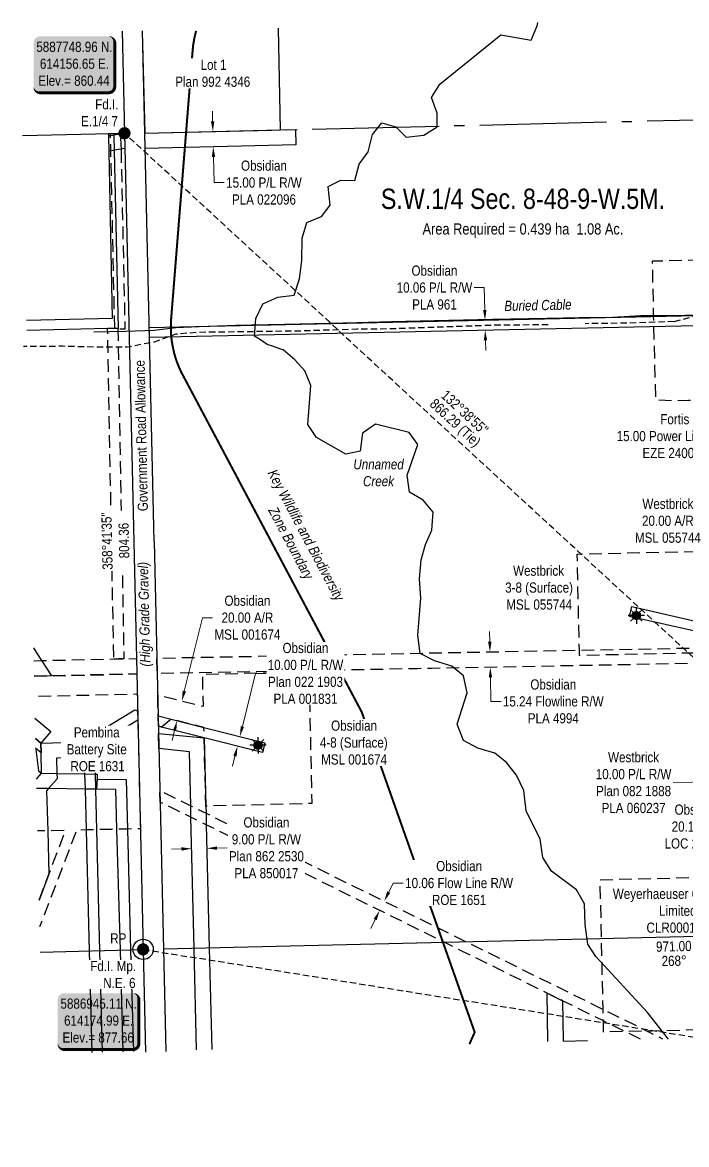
# Model space of a CAD drawing. Extents: x 613982 to 617633, y 5885839 to 5887889.
# Drawn here: x 614056 to 614711, y 5886753 to 5887858 of the extents above; entities that cross this region are included whole.
import ezdxf
from ezdxf.enums import TextEntityAlignment as Align

# ---------------------------------------------------------------- set-up
doc = ezdxf.new("R2010")
doc.units = 0
doc.header["$LTSCALE"] = 5
doc.header["$PDSIZE"] = 0.5
for name, pattern in [('DASHDOT2', [12.7, 6.35, -3.175, 0, -3.175]), ('foc-ACCESSROAD', [3.75, 2.5, -1.25]), ('foc-FLOWLINE', [3.75, 2.5, -1.25]), ('foc-QUARTERLINE', [33, 25, -3, 2, -3]), ('foc-TIELINE', [1.875, 1.25, -0.625]), ('UG_PIPE', [1.875, 1.25, -0.625])]:
    doc.linetypes.add(name, pattern=pattern)
doc.layers.get('Defpoints').update_dxf_attribs({"color": 9})
for name, color, linetype in [('35', 37, 'Continuous'), ('AS-CABLE', 224, 'foc-CABLE'), ('AS-PIPE-UG', 44, 'UG_PIPE'), ('AS-WILDLIFE', 131, 'DASHDOT2'), ('C-FLOWLINE', 13, 'foc-FLOWLINE'), ('C-RW', 13, 'Continuous'), ('C-SYMBOL', 7, 'Continuous'), ('C-WS', 13, 'foc-ACCESSROAD'), ('C-WS-S', 8, 'Continuous'), ('DETAIL-T', 7, 'Continuous'), ('F-EZE', 190, 'foc-FLOWLINE'), ('F-RW', 190, 'Continuous'), ('F-WS', 190, 'foc-ACCESSROAD'), ('F-WS-S', 8, 'Continuous'), ('L-AREAREQUIRED', 7, 'Continuous'), ('L-BD', 7, 'Continuous'), ('L-MON', 1, 'Continuous'), ('L-MON-T', 1, 'Continuous'), ('L-QSEC', 8, 'foc-QUARTERLINE'), ('L-ROAD-T', 7, 'Continuous'), ('L-SEC', 7, 'Continuous'), ('L-TIE', 7, 'foc-TIELINE'), ('L-TITLEDB', 4, 'Continuous'), ('L-TITLEDB-T', 4, 'Continuous'), ('T-CREEK', 160, 'Continuous'), ('T-WATER-T', 170, 'Continuous')]:
    doc.layers.add(name, color=color, linetype=linetype)
for name, color, linetype, lineweight in [('C-AR-T', 13, 'Continuous', 9), ('C-FLOWLINE-T', 13, 'Continuous', 9), ('C-RW-T', 13, 'Continuous', 9), ('C-WS-T', 13, 'Continuous', 9), ('F-AR-T', 190, 'Continuous', 9), ('F-EZE-T', 190, 'Continuous', 9), ('F-RW-T', 190, 'Continuous', 9), ('F-WS-T', 190, 'Continuous', 9), ('T-TEXT', 48, 'Continuous', 18)]:
    doc.layers.add(name, color=color, linetype=linetype, lineweight=lineweight)
doc.styles.add('100L', font='ARIALN.TTF', dxfattribs={"height": 11})
doc.styles.add('175L', font='ARIALN.TTF', dxfattribs={"height": 20})
doc.styles.add('240', font='ARIALN.TTF', dxfattribs={"height": 30})
doc.styles.add('80', font='ARIALN.TTF', dxfattribs={"height": 10})
doc.styles.add('80CG', font='ARIALN.TTF', dxfattribs={"height": 10})
doc.styles.add('80L', font='ARIALN.TTF', dxfattribs={"height": 10})
doc.styles.add('80LS', font='ARIALNI.TTF', dxfattribs={"height": 10})
doc.styles.add('foc-LtypeFont', font='ARIALN.TTF', dxfattribs={"height": 7.35})
doc.linetypes.add('foc-CABLE', pattern='A,2,-1,["C",foc-LtypeFont,S=0.2,R=0,X=-0.625,Y=-0.75],-1.24,8', length=12.24)
doc.linetypes.add('foc-TOPO-flowdirection-NOLINE', pattern='A,0,[">",foc-LtypeFont,S=0.3,R=0,X=0,Y=-0.945],-20,[">",foc-LtypeFont,S=0.3,R=0,X=0,Y=-0.945],0', length=20)
doc.dimstyles.new('Compass 5 000', dxfattribs={"dimscale": 5, "dimtxt": 9, "dimasz": 2, "dimexe": 0.2, "dimexo": 0.0625, "dimgap": 0.5, "dimtad": 0, "dimtih": 1, "dimtoh": 1, "dimzin": 0, "dimdsep": 46, "dimtxsty": '80CG', "dimcen": 0.1, "dimse1": 1, "dimse2": 1, "dimclrd": 256, "dimclrt": 256, "dimaunit": 1, "dimadec": 4, "dimazin": 0, "dimtfac": 0.06, "dimtofl": 0, "dimtmove": 0, "dimatfit": 1, "dimfxl": 0.2, "dimtolj": 1, "dimtzin": 0, "dimlwd": -1, "dimarcsym": 0})

# ---------------------------------------------------------------- blocks, each defined once
blk = doc.blocks.new('*D28')
at = {"layer": 'C-AR-T', "transparency": 16777216}
for p, q in [((614215.6, 5887199.5), (614233.5, 5887271.8)), ((614233.5, 5887271.8), (614243.5, 5887271.8)), ((614206, 5887160.6), (614203.6, 5887150.9))]:
    blk.add_line(p, q, dxfattribs=at)
for points in [[(614214, 5887199.9), (614217.3, 5887199.1), (614213.2, 5887189.8)], [(614204.4, 5887161), (614207.7, 5887160.2), (614208.4, 5887170.3)]]:
    blk.add_solid(points, dxfattribs=at)
at = {"layer": 'Defpoints', "color": 0, "transparency": 16777216}
for p in [(614213.2, 5887189.8), (614222.6, 5887187.5), (614217.8, 5887168)]:
    blk.add_point(p, dxfattribs=at)
at = {"layer": 'C-AR-T', "transparency": 16777216, "insert": (614277.8, 5887271.8), "char_height": 10, "attachment_point": 5, "style": '80CG'}
blk.add_mtext('\\A1;Obsidian\\P20.00 A/R\\PMSL 001674', dxfattribs=at)
blk = doc.blocks.new('*D31')
at = {"layer": 'C-AR-T', "transparency": 16777216}
for p, q in [((614765.6, 5887066.2), (614755.6, 5887066)), ((614805.8, 5887067.2), (614815.8, 5887067.4))]:
    blk.add_line(p, q, dxfattribs=at)
for points in [[(614765.6, 5887067.9), (614765.7, 5887064.6), (614775.6, 5887066.5)], [(614805.7, 5887068.8), (614805.8, 5887065.5), (614795.8, 5887066.9)]]:
    blk.add_solid(points, dxfattribs=at)
at = {"layer": 'Defpoints', "color": 0, "transparency": 16777216}
for p in [(614774.7, 5887105.6), (614794.9, 5887106), (614775.6, 5887066.5)]:
    blk.add_point(p, dxfattribs=at)
at = {"layer": 'C-AR-T', "transparency": 16777216, "insert": (614721.3, 5887066), "char_height": 10, "attachment_point": 5, "style": '80CG'}
blk.add_mtext('\\A1;Obsidian\\P20.12 A/R\\PLOC 231353', dxfattribs=at)
blk = doc.blocks.new('*D35')
at = {"layer": 'C-FLOWLINE-T', "transparency": 16777216}
for p, q in [((614417, 5887001.5), (614421.4, 5887010.4)), ((614421.4, 5887010.4), (614431.4, 5887010.4)), ((614403.7, 5886974.5), (614399.3, 5886965.5))]:
    blk.add_line(p, q, dxfattribs=at)
for points in [[(614415.5, 5887002.2), (614418.5, 5887000.7), (614412.6, 5886992.5)], [(614402.2, 5886975.2), (614405.2, 5886973.8), (614408.1, 5886983.5)]]:
    blk.add_solid(points, dxfattribs=at)
at = {"layer": 'Defpoints', "color": 0, "transparency": 16777216}
for p in [(614402.8, 5886986.1), (614407.2, 5886995.1), (614412.6, 5886992.5)]:
    blk.add_point(p, dxfattribs=at)
at = {"layer": 'C-FLOWLINE-T', "transparency": 16777216, "insert": (614486.4, 5887010.4), "char_height": 10, "attachment_point": 5, "style": '80CG', "bg_fill": 3, "box_fill_scale": 1.1, "bg_fill_color": 256, "bg_fill_true_color": 13158600, "bg_fill_transparency": 0}
blk.add_mtext('\\A1;Obsidian\\P10.06 Flow Line R/W\\PROE 1651', dxfattribs=at)
blk = doc.blocks.new('*D40')
at = {"layer": 'C-RW-T', "transparency": 16777216}
for p, q in [((614516.6, 5887248.1), (614516.4, 5887258.1)), ((614517.3, 5887212.9), (614517.7, 5887189.3)), ((614517.7, 5887189.3), (614527.7, 5887189.3))]:
    blk.add_line(p, q, dxfattribs=at)
for points in [[(614518.3, 5887248.2), (614514.9, 5887248.1), (614516.8, 5887238.1)], [(614518.9, 5887212.9), (614515.6, 5887212.9), (614517.1, 5887222.9)]]:
    blk.add_solid(points, dxfattribs=at)
at = {"layer": 'Defpoints', "color": 0, "transparency": 16777216}
for p in [(614507.5, 5887238), (614507.8, 5887222.7), (614517.1, 5887222.9)]:
    blk.add_point(p, dxfattribs=at)
at = {"layer": 'C-RW-T', "transparency": 16777216, "insert": (614579.2, 5887189.3), "char_height": 10, "attachment_point": 5, "style": '80CG'}
blk.add_mtext('\\A1;Obsidian\\P15.24 Flowline R/W\\PPLA 4994', dxfattribs=at)
blk = doc.blocks.new('*D42')
at = {"layer": 'C-RW-T', "transparency": 16777216}
for p, q in [((614272.8, 5887164.5), (614285.9, 5887216.9)), ((614285.9, 5887216.9), (614295.9, 5887216.9)), ((614265.5, 5887135.5), (614263.1, 5887125.7))]:
    blk.add_line(p, q, dxfattribs=at)
for points in [[(614271.2, 5887164.9), (614274.4, 5887164.1), (614270.4, 5887154.8)], [(614263.9, 5887135.9), (614267.2, 5887135), (614268, 5887145.2)]]:
    blk.add_solid(points, dxfattribs=at)
at = {"layer": 'Defpoints', "color": 0, "transparency": 16777216}
for p in [(614271.7, 5887154.5), (614268, 5887145.2), (614269.3, 5887144.8)]:
    blk.add_point(p, dxfattribs=at)
at = {"layer": 'C-RW-T', "transparency": 16777216, "insert": (614335, 5887216.9), "char_height": 10, "attachment_point": 5, "style": '80CG', "bg_fill": 3, "box_fill_scale": 1.1, "bg_fill_color": 256, "bg_fill_true_color": 13158600, "bg_fill_transparency": 0}
blk.add_mtext('\\A1;Obsidian\\P10.00 P/L R/W\\PPlan 022 1903\\PPLA 001831', dxfattribs=at)
blk = doc.blocks.new('*D43')
at = {"layer": 'C-RW-T', "transparency": 16777216}
for p, q in [((614243.5, 5887760.7), (614243.3, 5887770.7)), ((614244.4, 5887725.7), (614245, 5887700.3)), ((614245, 5887700.3), (614255, 5887700.3))]:
    blk.add_line(p, q, dxfattribs=at)
for points in [[(614245.2, 5887760.7), (614241.8, 5887760.6), (614243.8, 5887750.7)], [(614246, 5887725.7), (614242.7, 5887725.7), (614244.1, 5887735.7)]]:
    blk.add_solid(points, dxfattribs=at)
at = {"layer": 'Defpoints', "color": 0, "transparency": 16777216}
for p in [(614211.5, 5887749.9), (614211.8, 5887734.9), (614244.1, 5887735.7)]:
    blk.add_point(p, dxfattribs=at)
at = {"layer": 'C-RW-T', "transparency": 16777216, "insert": (614294.1, 5887700.3), "char_height": 10, "attachment_point": 5, "style": '80CG'}
blk.add_mtext('\\A1;Obsidian\\P15.00 P/L R/W\\PPLA 022096', dxfattribs=at)
blk = doc.blocks.new('*D48')
at = {"layer": 'C-RW-T', "transparency": 16777216}
for p, q in [((614212.9, 5887044), (614202.9, 5887043.8)), ((614247.8, 5887044.9), (614257.8, 5887045.1))]:
    blk.add_line(p, q, dxfattribs=at)
for points in [[(614212.8, 5887045.7), (614212.9, 5887042.3), (614222.8, 5887044.3)], [(614247.8, 5887046.5), (614247.8, 5887043.2), (614237.8, 5887044.6)]]:
    blk.add_solid(points, dxfattribs=at)
at = {"layer": 'Defpoints', "color": 0, "transparency": 16777216}
for p in [(614237.8, 5887044.6), (614223.9, 5887000.2), (614238.9, 5887000.6)]:
    blk.add_point(p, dxfattribs=at)
at = {"layer": 'C-RW-T', "transparency": 16777216, "insert": (614296.5, 5887045.1), "char_height": 10, "attachment_point": 5, "style": '80CG', "bg_fill": 3, "box_fill_scale": 1.1, "bg_fill_color": 256, "bg_fill_true_color": 13158600, "bg_fill_transparency": 0}
blk.add_mtext('\\A1;Obsidian\\P9.00 P/L R/W\\PPlan 862 2530\\PPLA 850017', dxfattribs=at)
blk = doc.blocks.new('*D52')
at = {"layer": 'Defpoints', "color": 0, "transparency": 16777216}
for p in [(614740.7, 5887257.5), (614739.3, 5887237.5), (614741.2, 5887237.5)]:
    blk.add_point(p, dxfattribs=at)
at = {"layer": 'F-AR-T', "transparency": 16777216}
for p, q in [((614726.3, 5887367.2), (614736.3, 5887367.2)), ((614736.3, 5887367.2), (614738.4, 5887277.5)), ((614738.6, 5887267.5), (614738.4, 5887277.5)), ((614739.5, 5887227.5), (614739.7, 5887217.5))]:
    blk.add_line(p, q, dxfattribs=at)
for points in [[(614740.2, 5887267.5), (614736.9, 5887267.4), (614738.8, 5887257.5)], [(614741.1, 5887227.5), (614737.8, 5887227.4), (614739.3, 5887237.5)]]:
    blk.add_solid(points, dxfattribs=at)
at = {"layer": 'F-AR-T', "transparency": 16777216, "insert": (614692.1, 5887367.2), "char_height": 10, "attachment_point": 5, "style": '80CG'}
blk.add_mtext('\\A1;Westbrick\\P20.00 A/R\\PMSL 055744', dxfattribs=at)
blk = doc.blocks.new('*D54')
at = {"layer": 'Defpoints', "color": 0, "transparency": 16777216}
for p in [(614793.1, 5887451.8), (614781.1, 5887360.4), (614796.1, 5887360.9)]:
    blk.add_point(p, dxfattribs=at)
at = {"layer": 'F-EZE-T', "transparency": 16777216}
for p, q in [((614768.1, 5887451), (614758.1, 5887450.6)), ((614803.1, 5887452.1), (614813, 5887452.5))]:
    blk.add_line(p, q, dxfattribs=at)
for points in [[(614768, 5887452.6), (614768.1, 5887449.3), (614778.1, 5887451.3)], [(614803, 5887453.8), (614803.1, 5887450.5), (614793.1, 5887451.8)]]:
    blk.add_solid(points, dxfattribs=at)
at = {"layer": 'F-EZE-T', "transparency": 16777216, "insert": (614698.9, 5887450.6), "char_height": 10, "attachment_point": 5, "style": '80CG', "bg_fill": 3, "box_fill_scale": 1.1, "bg_fill_color": 256, "bg_fill_true_color": 13158600, "bg_fill_transparency": 0}
blk.add_mtext('\\A1;Fortis\\P15.00 Power Line R/W\\PEZE 240057', dxfattribs=at)
blk = doc.blocks.new('*D60')
at = {"layer": 'Defpoints', "color": 0, "transparency": 16777216}
for p in [(614763.7, 5887140), (614773.6, 5887140.3), (614764.4, 5887110.8)]:
    blk.add_point(p, dxfattribs=at)
at = {"layer": 'F-RW-T', "transparency": 16777216}
for p, q in [((614754.4, 5887110.6), (614697.4, 5887109.3)), ((614784.3, 5887111.2), (614794.3, 5887111.5))]:
    blk.add_line(p, q, dxfattribs=at)
for points in [[(614754.3, 5887112.2), (614754.4, 5887108.9), (614764.4, 5887110.8)], [(614784.3, 5887112.9), (614784.4, 5887109.6), (614774.3, 5887111)]]:
    blk.add_solid(points, dxfattribs=at)
at = {"layer": 'F-RW-T', "transparency": 16777216, "insert": (614658.3, 5887109.3), "char_height": 10, "attachment_point": 5, "style": '80CG', "bg_fill": 3, "box_fill_scale": 1.1, "bg_fill_color": 256, "bg_fill_true_color": 13158600, "bg_fill_transparency": 0}
blk.add_mtext('\\A1;Westbrick\\P10.00 P/L R/W\\PPlan 082 1888\\PPLA 060237', dxfattribs=at)
blk = doc.blocks.new('GAS')
h = blk.add_hatch(color=255)
h.dxf.hatch_style = 1
edge = h.paths.add_edge_path()
edge.add_arc((0, 0), 0.9, 0, 360)
for p, q in [((-0.81, 0), (-1.62, 0)), ((-0.57, 0.57), (-1.14, 1.14)), ((0, 0.81), (0, 1.62)), ((0.57, 0.57), (1.14, 1.14)), ((1.62, 0), (0.81, 0)), ((-0.57, -0.57), (-1.14, -1.14)), ((0, -0.81), (0, -1.62)), ((1.14, -1.14), (0.57, -0.57))]:
    blk.add_line(p, q)
blk.add_circle((0, 0), 0.8)
blk = doc.blocks.new('*U67')
h = blk.add_hatch(color=254)
edge = h.paths.add_edge_path()
edge.add_line((-34, -28.5), (34, -28.5))
edge.add_arc((34, -22.5), 6, 270, 360)
edge.add_line((40, -22.5), (40, 21))
edge.add_arc((34, 21), 6, 0, 90)
edge.add_line((34, 27), (-34, 27))
edge.add_arc((-34, 21), 6, 90, 180)
edge.add_line((-40, 21), (-40, -22.5))
edge.add_arc((-34, -22.5), 6, 180, 270)
at = {"color": 1, "flags": 128}
blk.add_lwpolyline([(-34, -28.5, 3, 3, 0), (34, -28.5, 3, 3, 0.414214), (40, -22.5, 3, 3, 0), (40, 21, 3, 0, 0.414214), (34, 27, 0, 0, 0), (-34, 27, 0, 0, 0.414214), (-40, 21, 0, 0, 0), (-40, -22.5, 0, 3, 0.414214)], format="xyseb", close=True, dxfattribs=at)
blk.add_lwpolyline([(-32.9, 18.8, 0, 10, 0), (0, 0, 5, 5, 0)], format="xyseb", dxfattribs=at)
at = {"color": 1, "style": '80'}
blk.add_attdef('ENTER_TEXT_001', (-36, -5), '', height=10, dxfattribs=at)
blk = doc.blocks.new('RP')
at = {"layer": '35', "color": 3}
blk.add_circle((0, 0), 10, dxfattribs=at)
at = {"layer": '35', "color": 3, "style": '80'}
blk.add_attdef('RP_001', (-32.4, 5.8), '', height=10, dxfattribs=at)
blk = doc.blocks.new('*D77')
at = {"layer": 'C-RW-T', "transparency": 16777216}
for p, q in [((614511.2, 5887596.9), (614501.2, 5887596.9)), ((614511.7, 5887574.9), (614511.2, 5887596.9)), ((614512.4, 5887544.9), (614512.6, 5887534.9))]:
    blk.add_line(p, q, dxfattribs=at)
for points in [[(614513.4, 5887574.9), (614510, 5887574.9), (614511.9, 5887564.9)], [(614514, 5887544.9), (614510.7, 5887544.8), (614512.1, 5887554.9)]]:
    blk.add_solid(points, dxfattribs=at)
at = {"layer": 'Defpoints', "color": 0, "transparency": 16777216}
for p in [(614511.9, 5887564.9), (614635.1, 5887567.6), (614635.3, 5887557.5)]:
    blk.add_point(p, dxfattribs=at)
at = {"layer": 'C-RW-T', "transparency": 16777216, "insert": (614462.1, 5887596.9), "char_height": 10, "attachment_point": 5, "style": '80CG'}
blk.add_mtext('\\A1;Obsidian\\P10.06 P/L R/W\\PPLA 961', dxfattribs=at)
blk = doc.blocks.new('fdia')
at = {"color": 255, "const_width": 1}
blk.add_lwpolyline([(-0.5, 0, 1), (0.5, 0, 1)], format="xyb", close=True, dxfattribs=at)
blk = doc.blocks.new('Fdiaa')
blk.add_blockref('fdia', (0, 0))
blk = doc.blocks.new('fdib')
at = {"color": 1, "const_width": 1.6}
blk.add_lwpolyline([(-0.4, 0, 1), (0.4, 0, 1)], format="xyb", close=True, dxfattribs=at)
at = {"color": 1}
blk.add_circle((0, 0), 0.8, dxfattribs=at)
blk = doc.blocks.new('Fdibb')
blk.add_blockref('fdib', (0, 0))
blk = doc.blocks.new('fdicc')
for name in ['Fdibb', 'Fdiaa']:
    blk.add_blockref(name, (0, 0))
blk = doc.blocks.new('FDI')
blk.add_blockref('fdicc', (0, 0))

msp = doc.modelspace()

# ---------------------------------------------------------------- linework, layer by layer
at = {"layer": 'AS-CABLE', "flags": 128}
msp.add_lwpolyline([(614126.467, 5887553.234), (614157.972, 5887554.115), (614185.852, 5887554.944), (614207.35, 5887557.529), (614230.159, 5887558.588), (614266.284, 5887560.001), (614329.857, 5887561.276), (614385.549, 5887562.506), (614419.741, 5887563.376), (614476.151, 5887564.784), (614519.135, 5887565.791), (614572.923, 5887566.905), (614604.663, 5887567.558), (614637.711, 5887567.922), (614665.551, 5887569.352), (614697.018, 5887569.595), (614722.08, 5887570.135), (614730.235, 5887574.458), (614744.963, 5887573.792), (614759.919, 5887570.229), (614769.264, 5887568.492), (614776.676, 5887565.919), (614780.802, 5887564.388), (614783.788, 5887563.179), (614784.529, 5887561.699)], dxfattribs=at)
at = {"layer": 'AS-PIPE-UG', "flags": 128}
for points in [[(614574.206, 5887560.364), (614519.612, 5887559.731), (614477.724, 5887558.243), (614420.051, 5887556.262), (614385.658, 5887555.868), (614331.218, 5887554.167), (614266.784, 5887553.251), (614228.521, 5887552.815), (614207.112, 5887550.958), (614185.827, 5887543.28), (614159.21, 5887538.198), (614130.337, 5887538.218), (614095.475, 5887539.072), (614057.014, 5887539.011)], [(614698.397, 5887563.427), (614679.514, 5887562.817), (614654.716, 5887561.905), (614610.461, 5887561.352)], [(614698.398, 5887563.423), (614717.684, 5887568.65), (614729.734, 5887568.859), (614743.138, 5887569.142), (614757.841, 5887566.996), (614767.28, 5887565.072), (614773.892, 5887563.592), (614776.647, 5887562.637), (614780.64, 5887561.389), (614781.826, 5887561.441), (614782.965, 5887562.134)]]:
    msp.add_lwpolyline(points, dxfattribs=at)
at = {"layer": 'AS-WILDLIFE', "const_width": 2, "flags": 128}
msp.add_lwpolyline([(614496.563, 5886851.745), (614501.75, 5886863.5), (614390.375, 5887179), (614214, 5887511), (614212.625, 5887513.5), (614209.937, 5887519.5), (614207.625, 5887525.5), (614205.687, 5887532), (614204.25, 5887538.5), (614203.125, 5887545), (614202.5, 5887551.5), (614202.312, 5887558), (614202.5, 5887564.5), (614202.625, 5887566), (614223.813, 5887830.5), (614224.313, 5887835.5), (614225.375, 5887842), (614226.875, 5887848.5), (614227.263, 5887849.741)], dxfattribs=at)
at = {"layer": 'C-FLOWLINE', "flags": 128}
for points in [[(614153.244, 5887732.161), (614157.123, 5887556.026), (614147.076, 5887555.804), (614143.212, 5887730.559), (614142.877, 5887745.704), (614142.813, 5887748.628), (614152.651, 5887748.864), (614153.244, 5887732.161)], [(615801.843, 5887262.431), (615802.202, 5887247.187), (615660.815, 5887244.511), (615640.688, 5887244.133), (615630.624, 5887243.942), (615505.039, 5887241.564), (615487.237, 5887241.225), (615477.239, 5887241.038), (615150.161, 5887234.861), (615135.713, 5887234.589), (614994.916, 5887231.94), (614979.832, 5887231.654), (614790.881, 5887228.073), (614770.753, 5887227.693), (614769.988, 5887227.678), (614759.989, 5887227.489), (614459.621, 5887221.815), (614445.43, 5887221.547), (614188.911, 5887216.717), (614188.563, 5887231.961), (614460.302, 5887237.078), (614474.494, 5887237.345), (614604.958, 5887239.808), (614759.609, 5887242.732), (614769.606, 5887242.921), (614770.405, 5887242.936), (614790.533, 5887243.317), (614982.105, 5887246.947), (614994.571, 5887247.184), (614997.321, 5887247.235), (615119.688, 5887249.54), (615134.137, 5887249.812), (615476.504, 5887256.277), (615486.502, 5887256.467), (615504.31, 5887256.804), (615630.283, 5887259.189), (615640.347, 5887259.38), (615660.474, 5887259.76), (615665.692, 5887259.86), (615801.843, 5887262.431)]]:
    msp.add_lwpolyline(points, close=True, dxfattribs=at)
msp.add_lwpolyline([(614067.21, 5887229.415), (614074.961, 5887229.581), (614146.066, 5887231.105), (614156.069, 5887231.32), (614168.454, 5887231.602), (614168.802, 5887216.343), (614084.738, 5887214.534), (614067.548, 5887214.164)], dxfattribs=at)
at = {"layer": 'C-RW', "flags": 128}
for points in [[(614060.072, 5887564.879), (614144.984, 5887566.721), (614141.427, 5887730.703), (614141.099, 5887745.849), (614141.033, 5887748.589), (614146.22, 5887748.702), (614146.264, 5887746.672), (614146.593, 5887731.526), (614150.383, 5887556.77), (614140.38, 5887556.554), (614060.296, 5887554.816)], [(614720.599, 5887559.373), (614181.36, 5887547.678), (614181.13, 5887557.741), (614720.381, 5887569.437)], [(614066.931, 5887241.942), (614070.712, 5887236.123), (614074.961, 5887229.581), (614084.738, 5887214.534), (614067.548, 5887214.164)], [(614068.466, 5887172.795), (614084.041, 5887159.629), (614074.301, 5887148.127), (614068.912, 5887152.713)], [(614068.912, 5887152.713), (614074.301, 5887148.127), (614074.482, 5887138.815), (614069.12, 5887143.369)], [(614227.744, 5886846.012), (614225.238, 5886945.914), (614222.16, 5887075.239), (614221.889, 5887086.596), (614220.621, 5887139.782), (614190.597, 5887142.813), (614190.253, 5887157.88), (614235.174, 5887153.377), (614236.814, 5887086.213), (614236.988, 5887079.144), (614237.265, 5887067.783), (614240.229, 5886946.275), (614242.736, 5886846.373)], [(614069.147, 5887142.121), (614071.899, 5887121.113), (614074.876, 5887118.495), (614089.984, 5887118.296), (614117.738, 5887117.985), (614127.841, 5887117.828), (614129.578, 5887117.792), (614129.58, 5887112.804), (614129.145, 5887102.783), (614128.11, 5887102.867), (614118.155, 5887102.988), (614081.673, 5887103.445), (614070.003, 5887103.573)], [(614069.802, 5887112.641), (614074.876, 5887118.495), (614074.482, 5887138.815), (614074.301, 5887148.127), (614108.976, 5887149.061), (614109.064, 5887145.3), (614109.213, 5887138.94), (614109.328, 5887134.046), (614103.767, 5887133.895), (614100.525, 5887133.808), (614089.61, 5887133.515), (614089.984, 5887118.296), (614090.226, 5887113.013), (614081.673, 5887103.445), (614079.815, 5887101.367), (614080.983, 5887061.939), (614082.246, 5887019.323), (614072.442, 5886993.705)], [(614155.443, 5886844.269), (614152.61, 5886944.165), (614149.261, 5887063.402), (614148.162, 5887102.522), (614129.145, 5887102.783), (614129.58, 5887112.804), (614158.259, 5887112.487), (614159.543, 5887063.622), (614162.675, 5886944.407), (614165.506, 5886844.512)], [(614573.974, 5886854.358), (614573.183, 5886901.996), (614588.343, 5886894.512), (614588.882, 5886854.753), (614612.96, 5886855.298)]]:
    msp.add_lwpolyline(points, dxfattribs=at)
for points in [[(614146.945, 5887732.218), (614141.413, 5887731.338), (614141.084, 5887746.476), (614146.616, 5887747.363), (614156.65, 5887748.96), (614156.977, 5887733.816), (614146.945, 5887732.218)], [(614177.108, 5887734.063), (614176.765, 5887749.067), (614310.124, 5887752.302), (614325.256, 5887752.669), (614325.6, 5887737.67), (614177.108, 5887734.063)], [(614112.385, 5887128.946), (614108.32, 5887120.028), (614099.271, 5887124.219), (614101.332, 5887128.655), (614103.767, 5887133.895), (614106.071, 5887138.858), (614109.064, 5887145.3), (614109.457, 5887146.147), (614166.922, 5887180.891), (614169.628, 5887180.147), (614169.843, 5887170.734), (614117.129, 5887139.146), (614112.385, 5887128.946)], [(614295.108, 5887148.64), (614292.69, 5887138.949), (614235.174, 5887153.377), (614193.097, 5887163.947), (614190.093, 5887164.919), (614189.861, 5887175.063), (614202.628, 5887171.755), (614234.92, 5887163.749), (614237.607, 5887163.072), (614295.108, 5887148.64)]]:
    msp.add_lwpolyline(points, close=True, dxfattribs=at)
at = {"layer": 'C-WS', "flags": 128}
for points in [[(614849.316, 5887504.541), (614849.419, 5887499.986), (614785.917, 5887498.531), (614765.809, 5887498.07), (614766.038, 5887488.076), (614712.271, 5887485.667), (614698.048, 5887485.366), (614680.161, 5887486.102), (614678.296, 5887558.454), (614678.085, 5887568.517), (614677.874, 5887578.581), (614677.041, 5887623.119), (614719.497, 5887624.103), (614846.542, 5887626.98), (614846.672, 5887611.43), (614847.789, 5887559.958), (614848.222, 5887539.962), (614848.618, 5887521.692), (614849.316, 5887504.541)], [(614339.02, 5887191.714), (614341.199, 5887088.736), (614236.814, 5887086.213), (614235.174, 5887153.377), (614234.92, 5887163.749), (614202.628, 5887171.755), (614193.097, 5887163.947), (614190.17, 5887161.55), (614190.093, 5887164.919), (614189.861, 5887175.063), (614189.391, 5887195.699), (614234.413, 5887184.556), (614233.643, 5887216.093), (614321.38, 5887218.214), (614339.02, 5887191.714)]]:
    msp.add_lwpolyline(points, close=True, dxfattribs=at)
for points in [[(614067.548, 5887214.164), (614084.738, 5887214.534), (614168.802, 5887216.343), (614169.258, 5887196.337), (614067.993, 5887194.134)], [(614067.548, 5887214.164), (614084.738, 5887214.534), (614168.802, 5887216.343), (614169.258, 5887196.337), (614169.628, 5887180.147), (614169.842, 5887170.734), (614172.279, 5887063.913), (614159.543, 5887063.622), (614149.261, 5887063.402), (614129.114, 5887062.97), (614119.138, 5887062.756), (614109.491, 5887062.55), (614073.03, 5886967.229)], [(614665.252, 5886856.558), (614663.121, 5886857.605), (614649.928, 5886864.114), (614628.502, 5886874.689), (614588.343, 5886894.512), (614573.183, 5886901.996), (614472.161, 5886951.862), (614237.265, 5887067.783), (614222.16, 5887075.239), (614191.797, 5887090.203), (614191.538, 5887101.553), (614221.889, 5887086.596), (614236.988, 5887079.144), (614493.847, 5886952.385), (614628.247, 5886886.042), (614671.68, 5886864.603), (614686.923, 5886857.08)], [(614072.442, 5886993.705), (614082.246, 5887019.323), (614098.628, 5887062.317), (614080.983, 5887061.939), (614070.932, 5887061.724)]]:
    msp.add_lwpolyline(points, dxfattribs=at)
at = {"layer": 'F-EZE', "flags": 128}
msp.add_lwpolyline([(614150.067, 5887557.064), (614156.069, 5887231.32), (614146.066, 5887231.105), (614140.064, 5887556.847), (614150.067, 5887557.064)], close=True, dxfattribs=at)
at = {"layer": 'F-RW', "flags": 128}
msp.add_lwpolyline([(614771.82, 5887223.26), (614775.409, 5887064.87), (614795.305, 5887065.546), (614846.036, 5887066.822), (614835.287, 5887063.334), (614834.491, 5887063.076), (614810.552, 5887055.309), (614800.867, 5887041.739), (614796.494, 5887034.971), (614796.525, 5887040.227), (614796.25, 5887045.661), (614765.874, 5887044.497), (614761.01, 5887257.975), (614724.491, 5887257.147), (614654.398, 5887273.098), (614656.635, 5887282.841), (614724.834, 5887267.183), (614770.776, 5887268.187), (614771.82, 5887223.26)], close=True, dxfattribs=at)
msp.add_lwpolyline([(614124.682, 5886843.528), (614122.054, 5886943.43), (614119.138, 5887062.756), (614118.155, 5887102.988), (614117.738, 5887117.985), (614117.355, 5887129.073), (614112.385, 5887128.947), (614101.332, 5887128.655), (614100.653, 5887128.636), (614100.525, 5887133.808), (614100.405, 5887138.708), (614106.071, 5887138.859), (614109.213, 5887138.94), (614117.129, 5887139.146), (614127.128, 5887139.404), (614127.841, 5887117.828), (614128.11, 5887102.871), (614129.114, 5887062.97), (614132.118, 5886943.672), (614134.735, 5886843.77)], dxfattribs=at)
at = {"layer": 'F-WS', "flags": 128}
for points in [[(614770.305, 5887242.29), (614770.404, 5887238.153), (614769.61, 5887238.135), (614768.081, 5887238.102), (614759.613, 5887237.916), (614758.084, 5887237.882), (614724.931, 5887237.152), (614604.96, 5887234.511), (614604.858, 5887239.162), (614602.758, 5887334.487), (614722.73, 5887337.128), (614724.161, 5887272.109), (614724.27, 5887267.151), (614724.53, 5887261.764), (614724.491, 5887257.147), (614757.585, 5887257.877), (614759.114, 5887257.911), (614767.582, 5887258.097), (614769.111, 5887258.131), (614769.927, 5887258.149), (614770.305, 5887242.29)], [(614778.101, 5886959.263), (614780.207, 5886867.044), (614676.408, 5886864.662), (614671.68, 5886864.603), (614649.928, 5886864.114), (614628.75, 5886863.64), (614628.502, 5886874.689), (614628.247, 5886886.042), (614626.683, 5886955.591), (614625.376, 5887013.749), (614776.777, 5887017.207), (614778.101, 5886959.263)]]:
    msp.add_lwpolyline(points, close=True, dxfattribs=at)
at = {"layer": 'L-QSEC'}
for p, q in [((614176.765, 5887749.067), (614982.973, 5887768.53)), ((614056.096, 5887746.573), (614156.65, 5887748.96))]:
    msp.add_line(p, q, dxfattribs=at)
at = {"layer": 'L-SEC'}
for p, q in [((614154.463, 5887849.502), (614156.65, 5887748.96)), ((614176.757, 5887749.419), (614174.57, 5887849.961)), ((614156.65, 5887748.96), (614165.832, 5887346.49)), ((614185.939, 5887346.992), (614176.765, 5887749.067)), ((614165.832, 5887346.49), (614177.299, 5886843.915)), ((614185.939, 5887346.992), (614197.406, 5886844.374)), ((614597.352, 5886955.208), (615000.96, 5886964.857)), ((614195.097, 5886945.591), (614597.352, 5886955.208)), ((614073.584, 5886942.273), (614174.99, 5886945.11))]:
    msp.add_line(p, q, dxfattribs=at)
at = {"layer": 'L-TIE', "flags": 128}
msp.add_lwpolyline([(614174.99, 5886945.11), (615384.529, 5886752.857)], dxfattribs=at)
at = {"layer": 'L-TITLEDB', "flags": 128}
msp.add_lwpolyline([(614174.207, 5887849.299), (614176.765, 5887749.067), (614310.527, 5887752.297), (614308.345, 5887852.562)], dxfattribs=at)
at = {"layer": 'T-CREEK', "linetype": 'foc-TOPO-flowdirection-NOLINE', "flags": 128}
msp.add_lwpolyline([(614692.72, 5886856.556), (614672.178, 5886883.081), (614621.262, 5886938.023), (614613.289, 5886950.293), (614610.543, 5886969.473), (614609.849, 5886990.107), (614601.912, 5887003.803), (614577.525, 5887021.976), (614568.937, 5887035.6), (614566.268, 5887053.654), (614552.344, 5887081.55), (614550, 5887101.448), (614542.986, 5887116.7), (614532.934, 5887129.175), (614521.749, 5887138.306), (614504.697, 5887143.365), (614490.752, 5887150.675), (614484.556, 5887166.77), (614494.256, 5887197.663), (614490.718, 5887214.455), (614479.051, 5887223.998), (614462.291, 5887229.417), (614448.174, 5887236.367), (614445.683, 5887254.424), (614448.824, 5887290.905), (614447.267, 5887309.925), (614448.919, 5887328.639), (614453.12, 5887343.839), (614459.357, 5887357.885), (614460.965, 5887375.65), (614450.862, 5887387.591), (614437.62, 5887395.443), (614435.152, 5887412.134), (614445.872, 5887442.273), (614437.25, 5887454.353), (614404.011, 5887462.354), (614391.337, 5887453.663), (614388.959, 5887435.824), (614374.828, 5887432.806), (614345.846, 5887449.123), (614337.206, 5887462.213), (614340.2, 5887500.413), (614334.504, 5887514.914), (614324.653, 5887525.908), (614312.865, 5887535.626), (614310.662, 5887536.382), (614302.662, 5887539.125), (614297.352, 5887540.947), (614290.594, 5887545.313), (614284.757, 5887549.168), (614286.136, 5887566.455), (614293.136, 5887580.987), (614307.628, 5887587.336), (614323.732, 5887589.439), (614329.047, 5887605.486), (614331.484, 5887623.267), (614331.714, 5887645.52), (614336.386, 5887660.964), (614350.765, 5887666.894), (614359.183, 5887678.244), (614357.343, 5887696.429), (614369.998, 5887702.629), (614383.471, 5887702.374), (614387.951, 5887718.645), (614396.712, 5887730.716), (614400.946, 5887747.573), (614410.129, 5887759.295), (614424.021, 5887755.132), (614434.33, 5887745.153), (614451.565, 5887746.977), (614464.599, 5887755.379), (614464.914, 5887768.793), (614459.204, 5887784.185), (614467.353, 5887797.43), (614527.437, 5887845.76), (614557.484, 5887840.554), (614563.362, 5887854.831), (614564.108, 5887858.077)], dxfattribs=at)
at = {"layer": 'T-CREEK', "flags": 128}
msp.add_lwpolyline([(614692.72, 5886856.556), (614672.178, 5886883.081), (614621.262, 5886938.023), (614613.289, 5886950.293), (614610.543, 5886969.473), (614609.849, 5886990.107), (614601.912, 5887003.803), (614577.525, 5887021.976), (614568.937, 5887035.6), (614566.268, 5887053.654), (614552.344, 5887081.55), (614550, 5887101.448), (614542.986, 5887116.7), (614532.934, 5887129.175), (614521.749, 5887138.306), (614504.697, 5887143.365), (614490.752, 5887150.675), (614484.556, 5887166.77), (614494.256, 5887197.663), (614490.718, 5887214.455), (614479.051, 5887223.998), (614462.291, 5887229.417), (614448.174, 5887236.367), (614445.683, 5887254.424), (614448.824, 5887290.905), (614447.267, 5887309.925), (614448.919, 5887328.639), (614453.12, 5887343.839), (614459.357, 5887357.885), (614460.965, 5887375.65), (614450.862, 5887387.591), (614437.62, 5887395.443), (614435.152, 5887412.134), (614445.872, 5887442.273), (614437.25, 5887454.353), (614404.011, 5887462.354), (614391.337, 5887453.663), (614388.959, 5887435.824), (614374.828, 5887432.806), (614345.846, 5887449.123), (614337.206, 5887462.213), (614340.2, 5887500.413), (614334.504, 5887514.914), (614324.653, 5887525.908), (614312.865, 5887535.626), (614310.662, 5887536.382), (614302.662, 5887539.125), (614297.352, 5887540.947), (614290.594, 5887545.313), (614284.757, 5887549.168), (614286.136, 5887566.455), (614293.136, 5887580.987), (614307.628, 5887587.336), (614323.732, 5887589.439), (614329.047, 5887605.486), (614331.484, 5887623.267), (614331.714, 5887645.52), (614336.386, 5887660.964), (614350.765, 5887666.894), (614359.183, 5887678.244), (614357.343, 5887696.429), (614369.998, 5887702.629), (614383.471, 5887702.374), (614387.951, 5887718.645), (614396.712, 5887730.716), (614400.946, 5887747.573), (614410.129, 5887759.295), (614424.021, 5887755.132), (614434.33, 5887745.153), (614451.565, 5887746.977), (614464.599, 5887755.379), (614464.914, 5887768.793), (614459.204, 5887784.185), (614467.353, 5887797.43), (614527.437, 5887845.76), (614557.484, 5887840.554), (614563.362, 5887854.831), (614564.108, 5887858.077)], dxfattribs=at)

# ---------------------------------------------------------------- block references
at = {"layer": 'F-WS-S', "xscale": 5.000000000000019, "yscale": 5.000000000000019, "zscale": 5.000000000000019}
msp.add_blockref('GAS', (614661.078, 5887273.913), dxfattribs=at)

# ---------------------------------------------------------------- texts
at = {"layer": 'AS-CABLE', "insert": (614530.548, 5887583.835), "char_height": 10.0068, "attachment_point": 1, "rotation": 1.266515, "style": '100L'}
msp.add_mtext_dynamic_manual_height_columns('\\A1;\\pi0.29918;{\\fArial Narrow|b0|i1|c0|p34;Buried Cable}', width=66.07943, gutter_width=55.039, heights=[0], dxfattribs=at)
at = {"layer": 'AS-WILDLIFE', "insert": (614326.883, 5887348.526), "char_height": 10, "attachment_point": 5, "rotation": 297.979473, "style": '240'}
msp.add_mtext_dynamic_manual_height_columns('{\\fArial Narrow|b0|i1|c0|p34;Key Wildlife and Biodiversity Zone Boundary}', width=144.69754, gutter_width=45, heights=[0], dxfattribs=at)
at = {"layer": 'C-SYMBOL', "color": 3, "style": '175L'}
msp.add_text('S.W.1/4 Sec. 8-48-9-W.5M.', height=19.99258, dxfattribs=at).set_placement((614549.297, 5887668.388), align=Align.BOTTOM_CENTER)
at = {"layer": 'F-WS-T', "attachment_point": 1, "style": '175L'}
for s, width, insert, char_height in [('\\pi8.079;Westbrick\\P\\pi0.27841;3-8 (Surface)\\P\\pi1.3524;MSL 055744', 66.22802, (614531.493, 5887323.105), 9.99626), ('\\pi0.12844;Weyerhaeuser Company \\P\\pi45.715;Limited\\P\\pi33.341;CLR000174', 126.703, (614637.705, 5887004.834), 10)]:
    msp.add_mtext_dynamic_manual_height_columns(s, width=width, gutter_width=99.963, heights=[0], dxfattribs=dict(at, insert=insert, char_height=char_height))
at = {"layer": 'L-AREAREQUIRED', "color": 5, "style": '100L'}
msp.add_text('Area Required = 0.439 ha  1.08 Ac.', height=10.99592, dxfattribs=at).set_placement((614549.297, 5887645.897), align=Align.BOTTOM_CENTER)
at = {"layer": 'L-BD', "style": '80L'}
for s, height, rotation, p in [("132°38'55''", 9.99629, 317.3517, (614492.048, 5887473.994)), ('866.29 (Tie)', 9.99629, 317.3517, (614481.89, 5887462.966)), ('971.00', 9.9963, 1.369508, (614697.911, 5886948.113)), ('268°', 9.9963, 1.369508, (614698.252, 5886933.872))]:
    msp.add_text(s, height=height, rotation=rotation, dxfattribs=at).set_placement(p, align=Align.MIDDLE)
at = {"layer": 'T-WATER-T', "insert": (614382.294, 5887427.878), "char_height": 9.99626, "attachment_point": 1, "style": '175L'}
msp.add_mtext_dynamic_manual_height_columns('\\pi-0.093212;{\\fArial Narrow|b0|i1|c0|p34;Unnamed \\P\\pi9.3985;Creek}', width=48.90844, gutter_width=99.963, heights=[0], dxfattribs=at)

# ---------------------------------------------------------------- dimensions: what is measured, and where the dimension line sits
at = {"layer": 'C-AR-T'}
for base, p1, p2, angle, text, picture, middle in [((614213.25, 5887189.794), (614217.781, 5887168.002), (614222.595, 5887187.485), 76.123126, 'Obsidian\\P20.00 A/R\\PMSL 001674', '*D28', (614277.777, 5887271.779)), ((614775.64, 5887066.478), (614794.872, 5887106.018), (614774.746, 5887105.558), 181.310276, 'Obsidian\\P20.12 A/R\\PLOC 231353', '*D31', (614721.345, 5887066.02))]:
    dim = msp.add_linear_dim(base=base, p1=p1, p2=p2, angle=angle, text=text, dimstyle='Compass 5 000', dxfattribs=at)
    dim.commit()
    dim.dimension.update_dxf_attribs({"geometry": picture, "text_midpoint": middle, "dimtype": 161})
at = {"layer": 'C-RW-T'}
for base, p1, p2, angle, text, picture, middle in [((614244.121, 5887735.691), (614211.468, 5887749.895), (614211.838, 5887734.893), 271.415381, 'Obsidian\\P15.00 P/L R/W\\PPLA 022096', '*D43', (614294.081, 5887700.309)), ((614511.916, 5887564.915), (614635.296, 5887557.523), (614635.078, 5887567.587), 91.242462, 'Obsidian\\P10.06 P/L R/W\\PPLA 961', '*D77', (614462.137, 5887596.864)), ((614517.074, 5887222.905), (614507.523, 5887237.97), (614507.818, 5887222.726), 271.106327, 'Obsidian\\P15.24 Flowline R/W\\PPLA 4994', '*D40', (614579.217, 5887189.33))]:
    dim = msp.add_linear_dim(base=base, p1=p1, p2=p2, angle=angle, text=text, dimstyle='Compass 5 000', dxfattribs=at)
    dim.commit()
    dim.dimension.update_dxf_attribs({"geometry": picture, "text_midpoint": middle, "dimtype": 161})
at = {"layer": 'F-AR-T'}
dim = msp.add_linear_dim(base=(614739.256, 5887237.468), p1=(614740.742, 5887257.507), p2=(614741.19, 5887237.511), angle=271.28491, text='Westbrick\\P20.00 A/R\\PMSL 055744', dimstyle='Compass 5 000', override={"dimtmove": 1}, dxfattribs=at)
dim.commit()
dim.dimension.update_dxf_attribs({"geometry": '*D52', "text_midpoint": (614727.854, 5887367.194), "dimtype": 161})

# ---------------------------------------------------------------- next in the draw order: texts
at = {"layer": 'L-MON-T', "linetype": 'Continuous', "char_height": 9.99629, "attachment_point": 1, "style": '80L', "bg_fill": 3, "box_fill_scale": 1.1, "bg_fill_color": 256, "bg_fill_transparency": 0}
for s, insert in [('\\pi23.338;Fd.I.\\P\\pi9.4689;E.1/4 7', (614104.462, 5887782.46)), ('\\pi1.0614;Fd.I. Mp.\\P\\pi13.887;N.E. 6', (614121.824, 5886933.654))]:
    msp.add_mtext_dynamic_manual_height_columns(s, width=44.31277, gutter_width=49.981, heights=[0], dxfattribs=dict(at, insert=insert))
at = {"layer": 'L-ROAD-T', "insert": (614168.123, 5887451.022), "char_height": 9.99626, "width": 150.15077, "attachment_point": 2, "rotation": 91.2616, "style": '80L', "bg_fill": 3, "box_fill_scale": 1.15, "bg_fill_color": 256, "bg_fill_true_color": 256, "bg_fill_transparency": 0}
msp.add_mtext('Government Road Allowance', dxfattribs=at)
at = {"layer": 'L-TITLEDB-T', "insert": (614206.195, 5887821.36), "char_height": 9.99626, "attachment_point": 1, "style": '175L', "bg_fill": 3, "box_fill_scale": 1.15, "bg_fill_color": 256, "bg_fill_true_color": 256, "bg_fill_transparency": 0}
msp.add_mtext_dynamic_manual_height_columns('\\pi25.443;Lot 1\\P\\pi0.48979;Plan 992 4346', width=73.42178, gutter_width=99.963, heights=[0], dxfattribs=at)

# ---------------------------------------------------------------- next in the draw order: dimensions: what is measured, and where the dimension line sits
at = {"layer": 'C-FLOWLINE-T'}
dim = msp.add_aligned_dim(p1=(614402.759, 5886986.109), p2=(614407.21, 5886995.137), distance=-5.958, text='Obsidian\\P10.06 Flow Line R/W\\PROE 1651', dimstyle='Compass 5 000', override={"dimtfill": 1}, dxfattribs=at)
dim.commit()
dim.dimension.update_dxf_attribs({"geometry": '*D35', "text_midpoint": (614486.397, 5887010.442)})
at = {"layer": 'C-RW-T'}
dim = msp.add_linear_dim(base=(614237.808, 5887044.628), p1=(614223.941, 5887000.188), p2=(614238.901, 5887000.56), angle=1.421545, text='Obsidian\\P9.00 P/L R/W\\PPlan 862 2530\\PPLA 850017', dimstyle='Compass 5 000', override={"dimtfill": 1}, dxfattribs=at)
dim.commit()
dim.dimension.update_dxf_attribs({"geometry": '*D48', "text_midpoint": (614296.526, 5887045.124), "dimtype": 161})

# ---------------------------------------------------------------- next in the draw order: linework, layer by layer
at = {"layer": 'L-TIE', "flags": 128}
msp.add_lwpolyline([(614793.586, 5887162.269), (614156.648, 5887748.957)], dxfattribs=at)

# ---------------------------------------------------------------- next in the draw order: block references
at = {"layer": '35'}
msp.add_blockref('RP', (614174.99, 5886945.11), dxfattribs=at).add_auto_attribs({'RP_001': 'RP'})
at = {"layer": 'DETAIL-T', "color": 2}
ref = msp.add_blockref('*U67', (614107.08, 5887817.332), dxfattribs=dict(at, xscale=0.9988881823008289, yscale=0.9988881823008289, zscale=0.9988881823008289))
ref.add_attrib('ENTER_TEXT_001', '5887748.96 N.', (614069.802, 5887829.091), dxfattribs={"layer": '0', "color": 1, "height": 9.98888, "style": '80'})
ref.add_attrib('ENTER_TEXT_002', '614156.65 E.', (614073.322, 5887812.402), dxfattribs={"layer": '0', "color": 1, "height": 9.98888, "style": '80'})
ref.add_attrib('ENTER_TEXT_003', 'Elev.= 860.44', (614071.754, 5887795.713), dxfattribs={"layer": '0', "color": 1, "height": 9.98888, "style": '80'})
ref = msp.add_blockref('*U67', (614130.906, 5886874.91), dxfattribs=dict(at, xscale=0.9988881823008289, yscale=0.9988881823008289, zscale=0.9988881823008289))
ref.add_attrib('ENTER_TEXT_001', '5886945.11 N.', (614093.628, 5886886.67), dxfattribs={"layer": '0', "color": 1, "height": 9.98888, "style": '80'})
ref.add_attrib('ENTER_TEXT_002', '614174.99 E.', (614097.147, 5886869.981), dxfattribs={"layer": '0', "color": 1, "height": 9.98888, "style": '80'})
ref.add_attrib('ENTER_TEXT_003', 'Elev.= 877.66', (614095.57, 5886853.292), dxfattribs={"layer": '0', "color": 1, "height": 9.98888, "style": '80'})
at = {"layer": 'L-MON', "linetype": 'Continuous', "xscale": 5.00000000000002, "yscale": 5.00000000000002, "zscale": 5.00000000000002}
msp.add_blockref('FDI', (614156.648, 5887748.957), dxfattribs=at)
at = {"layer": 'L-MON', "color": 3, "xscale": 4.99814465, "yscale": 4.99814465, "zscale": 4.99814465}
msp.add_blockref('FDI', (614174.99, 5886945.11), dxfattribs=at)

# ---------------------------------------------------------------- next in the draw order: texts
at = {"layer": 'C-WS-T', "insert": (614095.519, 5887163.89), "char_height": 9.99626, "attachment_point": 1, "style": '175L', "bg_fill": 3, "box_fill_scale": 1.15, "bg_fill_color": 256, "bg_fill_true_color": 256, "bg_fill_transparency": 0}
msp.add_mtext_dynamic_manual_height_columns('\\pi11.209;Pembina\\P\\pi4.1855;Battery Site\\P\\pi7.8779;ROE 1631', width=66.22802, gutter_width=99.963, heights=[0], dxfattribs=at)
at = {"layer": 'L-BD', "insert": (614134.424, 5887347.249), "char_height": 9.99629, "width": 56.28647, "attachment_point": 2, "rotation": 91.3071, "style": '80L', "bg_fill": 3, "box_fill_scale": 1.15, "bg_fill_color": 256, "bg_fill_true_color": 256, "bg_fill_transparency": 0}
msp.add_mtext("358°41'35''\\P804.36", dxfattribs=at)

# ---------------------------------------------------------------- next in the draw order: dimensions: what is measured, and where the dimension line sits
at = {"layer": 'C-RW-T'}
dim = msp.add_linear_dim(base=(614267.97, 5887145.151), p1=(614271.679, 5887154.521), p2=(614269.252, 5887144.829), angle=255.941734, text='Obsidian\\P10.00 P/L R/W\\PPlan 022 1903\\PPLA 001831', dimstyle='Compass 5 000', override={"dimtfill": 1}, dxfattribs=at)
dim.commit()
dim.dimension.update_dxf_attribs({"geometry": '*D42', "text_midpoint": (614335.026, 5887216.915), "dimtype": 161})
at = {"layer": 'F-EZE-T'}
dim = msp.add_linear_dim(base=(614793.058, 5887451.8), p1=(614781.076, 5887360.419), p2=(614796.068, 5887360.916), angle=1.896541, text='Fortis\\P15.00 Power Line R/W\\PEZE 240057', dimstyle='Compass 5 000', override={"dimtfill": 1}, dxfattribs=at)
dim.commit()
dim.dimension.update_dxf_attribs({"geometry": '*D54', "text_midpoint": (614698.937, 5887450.642), "dimtype": 161})
at = {"layer": 'F-RW-T'}
dim = msp.add_linear_dim(base=(614764.367, 5887110.788), p1=(614773.648, 5887140.258), p2=(614763.697, 5887140.03), angle=181.313246, text='Westbrick\\P10.00 P/L R/W\\PPlan 082 1888\\PPLA 060237', dimstyle='Compass 5 000', override={"dimtfill": 1}, dxfattribs=at)
dim.commit()
dim.dimension.update_dxf_attribs({"geometry": '*D60', "text_midpoint": (614658.276, 5887109.252), "dimtype": 161})

# ---------------------------------------------------------------- next in the draw order: block references
at = {"layer": 'C-WS-S', "xscale": 5.000000000000019, "yscale": 5.000000000000019, "zscale": 5.000000000000019}
msp.add_blockref('GAS', (614288.268, 5887146.145), dxfattribs=at)

# ---------------------------------------------------------------- next in the draw order: texts
at = {"layer": 'C-WS-T', "insert": (614349.066, 5887170.487), "char_height": 9.99626, "attachment_point": 1, "style": '175L', "bg_fill": 3, "box_fill_scale": 1.15, "bg_fill_color": 256, "bg_fill_true_color": 256, "bg_fill_transparency": 0}
msp.add_mtext_dynamic_manual_height_columns('\\pi11.205;Obsidian\\P\\pi0.11476;4-8 (Surface)\\P\\pi1.3524;MSL 001674', width=66.22802, gutter_width=99.963, heights=[0], dxfattribs=at)
at = {"layer": 'T-TEXT', "insert": (614170.965, 5887275.07), "char_height": 9.99626, "width": 104.19456, "attachment_point": 2, "rotation": 91.2616, "style": '80LS', "bg_fill": 3, "box_fill_scale": 1.15, "bg_fill_color": 256, "bg_fill_true_color": 256, "bg_fill_transparency": 0}
msp.add_mtext('(High Grade Gravel)', dxfattribs=at)

doc.saveas('drawing.dxf')
